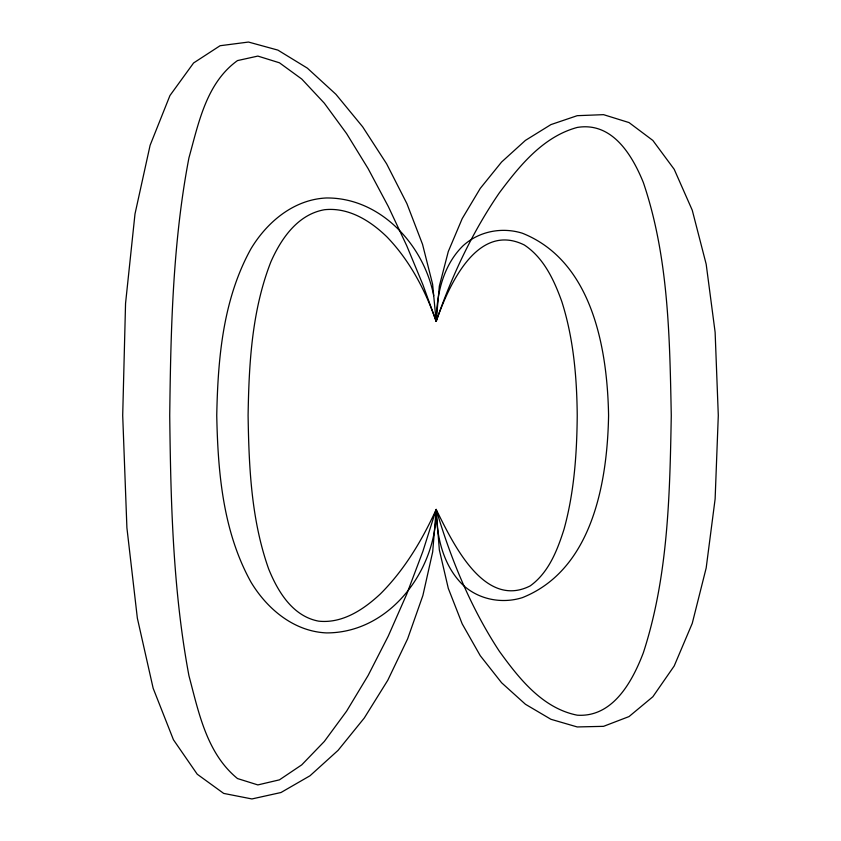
<?xml version="1.0" encoding="UTF-8"?>
<svg xmlns="http://www.w3.org/2000/svg" width="841" height="841" viewBox="0 0 841 841"><rect width="100%" height="100%" fill="white"/><g stroke="black" fill="none" stroke-linecap="round" stroke-linejoin="round"><path stroke-width="1.26" d="M436.174 321.399L439.338 286.119L448.295 251.512L462.214 218.597L480.253 188.416L501.604 162.008L525.436 140.384L550.918 124.605L577.231 115.68L603.544 114.66L629.026 122.576L652.858 140.447L674.209 169.314L692.259 210.218L706.177 264.179L715.123 332.248L718.298 415.433L715.123 498.976L706.177 567.98L692.259 623.339L674.209 665.967L652.858 696.747L629.026 716.574L603.544 726.34L577.231 726.95L550.918 719.286L525.436 704.264L501.604 682.766L480.253 655.686L462.214 623.917L448.295 588.364L439.338 549.919L436.174 509.478L432.695 551.843L422.876 595.533L407.601 638.897L387.775 680.274L364.3 717.983L338.071 750.361L310.003 775.77L280.978 792.516L251.911 798.95L223.695 793.41L197.236 774.225L173.425 739.733L153.157 688.274L137.356 618.177L126.907 527.791L122.702 415.433L125.551 303.433L134.991 213.982L150.108 145.293L169.945 95.548L193.588 62.97L220.079 45.729L248.494 42.05L277.898 50.113L307.343 68.132L335.906 94.287L362.639 126.791L386.618 163.827L406.897 203.617L422.539 244.342L432.61 284.195L436.174 321.399C436.626 294.213 442.997 265.346 463.107 245.719C479.002 231.212 501.993 226.818 522.377 233.23C592.463 261.236 607.381 348.742 608.579 415.433C607.381 482.135 592.463 569.641 522.377 597.636C501.993 604.048 479.002 599.665 463.107 585.147C442.997 565.53 436.626 536.663 436.174 509.478C422.077 540.29 404.458 569.904 380.332 593.967C363.68 609.504 342.476 623.696 318.623 621.152C292.647 616.274 277.845 591.612 268.668 568.989C251.228 519.833 248.915 467.102 248.095 415.433C248.947 363.659 251.816 310.644 270.865 261.887C281.094 238.655 297.714 214.392 324.5 209.724C348.563 207.128 370.376 220.763 386.944 236.91C409.882 260.657 425.409 290.418 436.174 321.399C448.295 286.781 476.763 221.351 524.332 244.994C543.896 257.966 554.114 280.19 561.809 301.562C573.509 338.313 576.852 377.052 577.231 415.433C576.884 453.709 574.235 492.279 564.006 529.315C557.32 550.287 548.742 572.542 530.219 585.883C483.617 609.567 452.206 541.499 436.174 509.478L422.844 551.475L406.729 594.156L388.3 636.006L368.095 675.523L346.597 711.171L324.321 741.457L301.761 764.847L279.443 779.849L257.851 784.916L237.498 778.556C206.623 753.336 198.676 712.274 188.941 675.722C172.878 589.93 170.744 502.476 169.724 415.433C170.786 329.304 172.689 242.702 188.941 157.835C198.623 123.049 206.266 83.017 237.498 60.584L257.851 56.084L279.443 62.791L301.761 79.043L324.321 103.191L346.597 133.593L368.095 168.578L388.3 206.508L406.729 245.719L422.844 284.573L436.174 321.399C451.722 276.1 472.221 232.379 499.354 192.831C519.685 165.666 543.065 136.705 577.231 127.443C612.143 121.64 632.096 154.818 643.354 182.539C668.7 257.314 669.699 337.325 671.276 415.433C669.835 495.044 668.206 576.327 643.354 652.742C632.421 681.378 612.952 717.573 577.231 715.186C542.403 708.259 519.065 678.498 499.354 651.27C470.802 607.759 450.902 559.233 436.174 509.478C436.9 569.651 390.003 633.084 326.455 632.905C293.972 631.465 267.238 609.084 251.028 582.214C222.897 531.523 217.893 472.316 216.747 415.433C217.893 358.56 222.897 299.354 251.028 248.663C267.238 221.793 293.972 199.412 326.455 197.971C380.616 197.54 423.906 245.057 433.714 295.759"/></g></svg>
